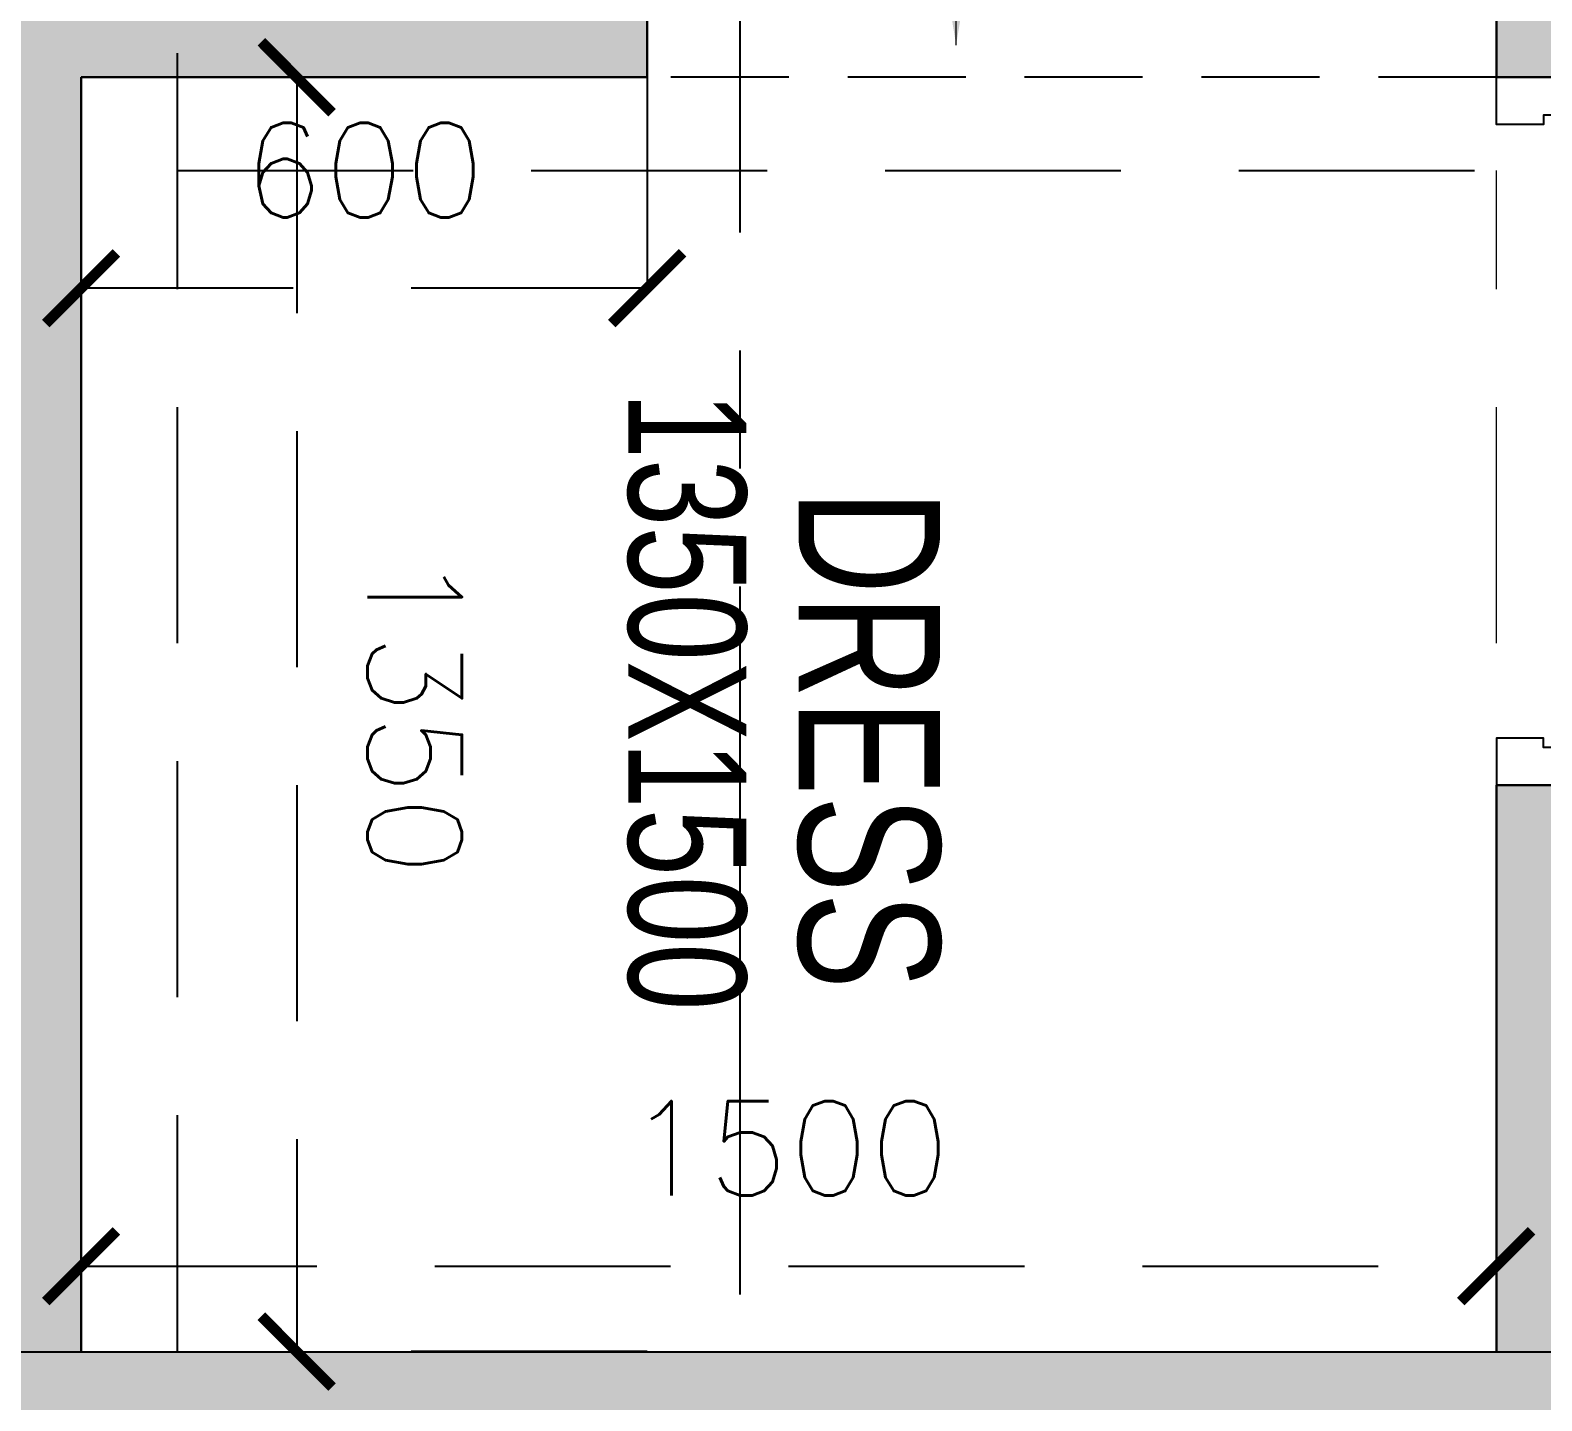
# Model space of a CAD drawing. Header units: millimetres. Extents: x -414464 to 1686, y -90036 to 108605.
# Drawn here: x -107994 to -106392, y -87187 to -85735 of the extents above; entities that cross this region are included whole.
import ezdxf

# ---------------------------------------------------------------- set-up
doc = ezdxf.new("R2010")
doc.units = ezdxf.units.MM
doc.header["$LTSCALE"] = 1000
doc.header["$MEASUREMENT"] = 0
for name, pattern in [('$1$AUDIT_D_120904163729-0', [0]), ('$36$HIDDEN', [0.375, 0.25, -0.125]), ('3BHK-A$1$AUDIT_D_120904163729-0', [0]), ('3BHK-A$1$HIDDEN', [0.375, 0.25, -0.125]), ('AUDIT_D_120904163729-0', [0]), ('T8(T9 IS SIMILAR) - DIMENSION & TEXTING$1$HIDDEN', [0.375, 0.25, -0.125]), ('T8(T9 IS SIMILAR)$1$$0$HIDDEN', [0.375, 0.25, -0.125]), ('T8(T9 IS SIMILAR)$1$HIDDEN', [0.375, 0.25, -0.125]), ('T8_REFUGE COLUMNS$1$CENTER2', [1.125, 0.75, -0.125, 0.125, -0.125])]:
    doc.linetypes.add(name, pattern=pattern)
doc.layers.get('0').update_dxf_attribs({"linetype": 'AUDIT_D_120904163729-0'})
for name, color, linetype in [('$0$A-HATCH -160', 251, '$1$AUDIT_D_120904163729-0'), ('$21$A-DIMENSIONS', 2, '$36$HIDDEN'), ('3BHK-A$1$A-DOOR-FULL', 2, 'Continuous'), ('3BHK-A$1$A-HATCH -160', 251, '3BHK-A$1$AUDIT_D_120904163729-0'), ('3BHK-A$1$CUT-OUT', 49, 'Continuous'), ('a-rcc', 3, 'Continuous'), ('T8(T9 IS SIMILAR) - DIMENSION & TEXTING$1$A-DIMENSIONS', 2, 'T8(T9 IS SIMILAR) - DIMENSION & TEXTING$1$HIDDEN'), ('T8(T9 IS SIMILAR)$1$$6$a-beam 2', 50, 'Continuous'), ('T8(T9 IS SIMILAR)$1$S-BEAM', 20, 'T8(T9 IS SIMILAR)$1$$0$HIDDEN'), ('T8_REFUGE COLUMNS$1$A-CENTERLINE', 193, 'T8_REFUGE COLUMNS$1$CENTER2'), ('T8_REFUGE COLUMNS$1$A-RCC COLS', 3, 'Continuous'), ('T8_TYPICAL COLUMNS$1$A-RCC COLS', 3, 'Continuous')]:
    doc.layers.add(name, color=color, linetype=linetype)
for name, color, linetype, lineweight in [('3BHK-A$1$A-WALL- 160', 6, 'Continuous', 30), ('T8(T9 IS SIMILAR) - DIMENSION & TEXTING$1$a-Text', 4, 'Continuous', 0), ('T8(T9 IS SIMILAR) - DIMENSION & TEXTING$1$a-TEXT -R SIZE', 4, 'Continuous', 0), ('T8(T9 IS SIMILAR) - DIMENSION & TEXTING$1$R0-18-10-2014-T1-1st Podium Floor Plan$0$Text', 2, 'Continuous', 0), ('T8(T9 IS SIMILAR)$1$D&W', 8, 'Continuous', 25), ('T8(T9 IS SIMILAR)$1$SCPL BEAM', 191, 'T8(T9 IS SIMILAR)$1$$0$HIDDEN', 13)]:
    doc.layers.add(name, color=color, linetype=linetype, lineweight=lineweight)
doc.layers.add('T8_REFUGE COLUMNS$1$COL-HATCH', color=7, linetype='Continuous', lineweight=25, true_color=0xa3a3a3)
doc.styles.add('T8(T9 IS SIMILAR) - DIMENSION & TEXTING$1$ARIAL ARROW', font='swisscl.ttf')
doc.styles.add('T8(T9 IS SIMILAR) - DIMENSION & TEXTING$1$Romans 1', font='romans.shx', dxfattribs={"height": 100})
doc.styles.add('T8(T9 IS SIMILAR) - DIMENSION & TEXTING$1$Tahoma', font='tahoma.ttf')
doc.dimstyles.new('T8(T9 IS SIMILAR) - DIMENSION & TEXTING$1$ALPINE S', dxfattribs={"dimscale": 0, "dimtxt": 100, "dimasz": 75, "dimexe": 0, "dimexo": 0, "dimgap": 75, "dimtad": 1, "dimdec": 0, "dimzin": 0, "dimdsep": 46, "dimtxsty": 'T8(T9 IS SIMILAR) - DIMENSION & TEXTING$1$Romans 1', "dimblk": 'T8(T9 IS SIMILAR) - DIMENSION & TEXTING$1$_ArchTick', "dimcen": 0.09, "dimclrd": 256, "dimclre": 256, "dimclrt": 7, "dimadec": 0, "dimazin": 0, "dimtfac": 1, "dimtdec": 0, "dimtofl": 0, "dimtmove": 1, "dimatfit": 0, "dimldrblk": 'T8(T9 IS SIMILAR) - DIMENSION & TEXTING$1$_Open90', "dimfxl": 1, "dimtolj": 1, "dimtzin": 0, "dimarcsym": 0})
doc.dimstyles.new('T8(T9 IS SIMILAR) - DIMENSION & TEXTING$1$SAMATA STD', dxfattribs={"dimtxt": 100, "dimasz": 50, "dimexe": 50, "dimexo": 50, "dimgap": 10, "dimtad": 0, "dimdec": 0, "dimrnd": 5, "dimzin": 0, "dimdsep": 46, "dimtxsty": 'T8(T9 IS SIMILAR) - DIMENSION & TEXTING$1$Tahoma', "dimblk": 'T8(T9 IS SIMILAR) - DIMENSION & TEXTING$1$_Origin2', "dimcen": -50, "dimdle": 50, "dimclrd": 7, "dimclre": 7, "dimclrt": 7, "dimadec": 0, "dimazin": 0, "dimtfac": 1, "dimtdec": 0, "dimtmove": 1, "dimatfit": 3, "dimfxl": 150, "dimtfill": 1, "dimtolj": 1, "dimtzin": 0, "dimlwd": -1, "dimlwe": -1, "dimarcsym": 0})

# ---------------------------------------------------------------- blocks, each defined once
blk = doc.blocks.new('T8_REFUGE COLUMNS')
at = {"layer": 'T8_REFUGE COLUMNS$1$COL-HATCH', "linetype": 'ByBlock'}
h = blk.add_hatch(color=256, dxfattribs=at)
h.dxf.hatch_style = 1
h.paths.add_polyline_path([(1227712.1, -5718799.9), (1227362.1, -5718799.9), (1227362.1, -5709299.9), (1227712.1, -5709299.9)])
at = {"layer": 'T8_REFUGE COLUMNS$1$A-CENTERLINE'}
blk.add_line((1229551.2, -5714049.9), (1182156.9, -5714049.9), dxfattribs=at)
at = {"layer": 'T8_REFUGE COLUMNS$1$A-RCC COLS', "linetype": 'ByBlock'}
blk.add_lwpolyline([(1227712.1, -5718799.9), (1227362.1, -5718799.9), (1227362.1, -5709299.9), (1227712.1, -5709299.9)], close=True, dxfattribs=at)
blk = doc.blocks.new('T8_TYPICAL COLUMNS')
at = {"layer": 'T8_TYPICAL COLUMNS$1$A-RCC COLS', "linetype": 'ByBlock'}
blk.add_blockref('T8_REFUGE COLUMNS', (0, 0), dxfattribs=at)
blk = doc.blocks.new('*U2752')
for points in [[(-710, 0), (-670, 0), (-670, 30), (-660, 30), (-660, 80), (-710, 80)], [(40, 0), (0, 0), (0, 30), (-10, 30), (-10, 80), (40, 80)], [(0, 0), (0, -670), (-30, -670), (-30, 0)]]:
    blk.add_lwpolyline(points, close=True)
at = {"color": 0, "linetype": 'ByBlock', "ltscale": 0.25}
blk.add_arc((1, 0.4), 671, 180.0347, 267.627, dxfattribs=at)
blk = doc.blocks.new('3BHK-A')
at = {"layer": '3BHK-A$1$A-HATCH -160', "linetype": 'ByBlock'}
h = blk.add_hatch(dxfattribs=at)
h.set_pattern_fill('ZIGZAG', color=256, scale=250)
h.set_pattern_definition([(9e-15, (1e-08, 0), (31.25, 31.25), [31.25, -31.25]), (90, (31.25, 0), (-31.25, 31.25), [31.25, -31.25])])
h.paths.add_polyline_path([(1185182.8, -5714749.5), (1186532.7, -5714749.5), (1186532.7, -5714149.5), (1186632.7, -5714149.5), (1186632.7, -5714749.5), (1188712.7, -5714749.5), (1188712.7, -5714049.5), (1189032.5, -5714049.5), (1189032.5, -5714149.5), (1188812.7, -5714149.5), (1188812.7, -5715449.5), (1189032.5, -5715449.5), (1189032.5, -5715549.5), (1188712.7, -5715549.5), (1188712.7, -5714849.5), (1186632.7, -5714849.5), (1186632.7, -5715664.5), (1186532.7, -5715664.5), (1186532.7, -5714849.5), (1185182.8, -5714849.5)])
h.paths.add_polyline_path([(1185182.8, -5713249.5), (1185782.7, -5713249.5), (1185782.7, -5713149.5), (1185182.8, -5713149.5)])
h.paths.add_polyline_path([(1186532.7, -5710699.5), (1186632.7, -5710699.5), (1186632.7, -5713249.5), (1186532.7, -5713249.5)])
h.paths.add_polyline_path([(1186532.7, -5717399.5), (1186632.7, -5717399.5), (1186632.7, -5716414.5), (1186532.7, -5716414.5)])
h.paths.add_polyline_path([(1194902.2, -5715375), (1194082.3, -5715375), (1194082.3, -5715475), (1194902.2, -5715475)])
h.paths.add_polyline_path([(1195782.2, -5715375), (1196682.2, -5715375), (1196682.2, -5715475), (1195782.2, -5715475)])
h.paths.add_polyline_path([(1194132.5, -5714149.9), (1196532.4, -5714149.9), (1196532.4, -5714049.9), (1194132.5, -5714049.9)])
h.paths.add_polyline_path([(1197432.4, -5711800.2), (1197532.4, -5711800.2), (1197532.4, -5714149.9), (1197432.4, -5714149.9)])
h.paths.add_polyline_path([(1198282.4, -5714149.9), (1198958.7, -5714149.9), (1198958.7, -5714049.9), (1198282.4, -5714049.9)])
h.paths.add_polyline_path([(1196871.9, -5720208.6), (1196082.2, -5720209.7), (1196082.3, -5720109.7), (1196082.2, -5720109.7), (1196182.2, -5720109.7), (1196871.9, -5720108.6)])
h.paths.add_polyline_path([(1193397.2, -5709939.9), (1193882.3, -5709939.6), (1193882.3, -5710040.1), (1193397.3, -5710040.1)])
h.paths.add_polyline_path([(1186632.7, -5708554.7), (1187192.3, -5708554.8), (1187192.3, -5708654.7), (1186632.7, -5708654.7)])
h.paths.add_polyline_path([(1194182.3, -5715724), (1194082.3, -5715724), (1194082.3, -5715474), (1194182.3, -5715474)])
at = {"layer": '3BHK-A$1$A-WALL- 160', "linetype": 'ByBlock'}
for p, q in [((1186532.7, -5713248.5, 0), (1186532.7, -5710698.5, 0)), ((1185782.7, -5713248.5, 0), (1185782.7, -5713148.5, 0)), ((1185782.7, -5713248.5, 0), (1185182.8, -5713248.5, 0)), ((1186632.7, -5713248.5, 0), (1186532.7, -5713248.5, 0)), ((1186632.7, -5714148.5, 0), (1186532.7, -5714148.5, 0)), ((1186532.7, -5714148.5, 0), (1186532.7, -5714748.5, 0)), ((1186532.7, -5714748.5, 0), (1185182.8, -5714748.5, 0))]:
    blk.add_line(p, q, dxfattribs=at)
at = {"layer": '3BHK-A$1$CUT-OUT', "linetype": '3BHK-A$1$HIDDEN', "ltscale": 0.5, "elevation": 0}
blk.add_lwpolyline([(1186532.7, -5714148.5), (1186632.7, -5714148.5), (1186632.7, -5713248.5), (1186532.7, -5713248.5)], close=True, dxfattribs=at)
at = {"layer": '3BHK-A$1$A-DOOR-FULL', "linetype": '3BHK-A$1$HIDDEN', "xscale": -1, "rotation": 180}
blk.add_blockref('*U2752', (1186492.7, -5713168.5, 0), dxfattribs=at)
blk = doc.blocks.new('T8(T9 IS SIMILAR) - DIMENSION & TEXTING$1$_ArchTick')
at = {"color": 0, "linetype": 'ByBlock', "const_width": 0.15}
blk.add_lwpolyline([(-0.5, -0.5), (0.5, 0.5)], dxfattribs=at)
blk = doc.blocks.new('*D1440')
at = {"layer": 'T8(T9 IS SIMILAR) - DIMENSION & TEXTING$1$A-DIMENSIONS', "linetype": 'T8(T9 IS SIMILAR) - DIMENSION & TEXTING$1$HIDDEN', "lineweight": -2, "transparency": 16777216}
for p, q in [((1226011.9, -5714148.7), (1226235.3, -5714148.7)), ((1226011.9, -5714748.7), (1226235.3, -5714748.7))]:
    blk.add_line(p, q, dxfattribs=at)
at = {"layer": 'T8(T9 IS SIMILAR) - DIMENSION & TEXTING$1$A-DIMENSIONS', "lineweight": -2, "transparency": 16777216}
blk.add_line((1226235.3, -5714148.7), (1226235.3, -5714748.7), dxfattribs=at)
at = {"layer": 'T8(T9 IS SIMILAR) - DIMENSION & TEXTING$1$A-DIMENSIONS', "linetype": 'ByBlock', "lineweight": -2, "transparency": 16777216, "xscale": 75, "yscale": 75, "zscale": 75}
for p, rotation in [((1226235.3, -5714148.7), 90), ((1226235.3, -5714748.7), 270)]:
    blk.add_blockref('T8(T9 IS SIMILAR) - DIMENSION & TEXTING$1$_ArchTick', p, dxfattribs=dict(at, rotation=rotation))
at = {"layer": 'T8(T9 IS SIMILAR) - DIMENSION & TEXTING$1$A-DIMENSIONS', "color": 7, "linetype": 'ByBlock', "transparency": 16777216, "insert": (1226110.3, -5714448.7), "char_height": 100, "attachment_point": 5, "rotation": 90, "style": 'T8(T9 IS SIMILAR) - DIMENSION & TEXTING$1$Romans 1'}
blk.add_mtext('\\A1;600', dxfattribs=at)
blk = doc.blocks.new('T8(T9 IS SIMILAR) - DIMENSION & TEXTING$1$_Open90')
at = {"color": 0, "linetype": 'ByBlock', "lineweight": -2}
for p, q in [((-0.5, 0.5), (0, 0)), ((0, 0), (-1, 0)), ((0, 0), (-0.5, -0.5))]:
    blk.add_line(p, q, dxfattribs=at)
blk = doc.blocks.new('*D1441')
at = {"layer": 'T8(T9 IS SIMILAR) - DIMENSION & TEXTING$1$A-DIMENSIONS', "linetype": 'T8(T9 IS SIMILAR) - DIMENSION & TEXTING$1$HIDDEN', "lineweight": -2, "transparency": 16777216}
for p, q in [((1226011.9, -5714148.7), (1226011.9, -5714520)), ((1227361.9, -5714148.7), (1227361.9, -5714520))]:
    blk.add_line(p, q, dxfattribs=at)
at = {"layer": 'T8(T9 IS SIMILAR) - DIMENSION & TEXTING$1$A-DIMENSIONS', "lineweight": -2, "transparency": 16777216}
blk.add_line((1226011.9, -5714520), (1227361.9, -5714520), dxfattribs=at)
at = {"layer": 'T8(T9 IS SIMILAR) - DIMENSION & TEXTING$1$A-DIMENSIONS', "linetype": 'ByBlock', "lineweight": -2, "transparency": 16777216, "xscale": 75, "yscale": 75, "zscale": 75, "rotation": 180}
blk.add_blockref('T8(T9 IS SIMILAR) - DIMENSION & TEXTING$1$_ArchTick', (1226011.9, -5714520), dxfattribs=at)
at = {"layer": 'T8(T9 IS SIMILAR) - DIMENSION & TEXTING$1$A-DIMENSIONS', "linetype": 'ByBlock', "lineweight": -2, "transparency": 16777216, "xscale": 75, "yscale": 75, "zscale": 75}
blk.add_blockref('T8(T9 IS SIMILAR) - DIMENSION & TEXTING$1$_ArchTick', (1227361.9, -5714520), dxfattribs=at)
at = {"layer": 'T8(T9 IS SIMILAR) - DIMENSION & TEXTING$1$A-DIMENSIONS', "color": 7, "linetype": 'ByBlock', "transparency": 16777216, "insert": (1226686.9, -5714395), "char_height": 100, "attachment_point": 5, "style": 'T8(T9 IS SIMILAR) - DIMENSION & TEXTING$1$Romans 1'}
blk.add_mtext('\\A1;1350', dxfattribs=at)
blk = doc.blocks.new('*D1442')
at = {"layer": 'T8(T9 IS SIMILAR) - DIMENSION & TEXTING$1$A-DIMENSIONS', "linetype": 'T8(T9 IS SIMILAR) - DIMENSION & TEXTING$1$HIDDEN', "lineweight": -2, "transparency": 16777216}
for p, q in [((1227061.8, -5713248.7), (1227271.4, -5713248.7)), ((1227016, -5714748.7), (1227271.4, -5714748.7))]:
    blk.add_line(p, q, dxfattribs=at)
at = {"layer": 'T8(T9 IS SIMILAR) - DIMENSION & TEXTING$1$A-DIMENSIONS', "lineweight": -2, "transparency": 16777216}
blk.add_line((1227271.4, -5714748.7), (1227271.4, -5713248.7), dxfattribs=at)
at = {"layer": 'T8(T9 IS SIMILAR) - DIMENSION & TEXTING$1$A-DIMENSIONS', "linetype": 'ByBlock', "lineweight": -2, "transparency": 16777216, "xscale": 75, "yscale": 75, "zscale": 75}
for p, rotation in [((1227271.4, -5713248.7), 90), ((1227271.4, -5714748.7), 270)]:
    blk.add_blockref('T8(T9 IS SIMILAR) - DIMENSION & TEXTING$1$_ArchTick', p, dxfattribs=dict(at, rotation=rotation))
at = {"layer": 'T8(T9 IS SIMILAR) - DIMENSION & TEXTING$1$A-DIMENSIONS', "color": 7, "linetype": 'ByBlock', "transparency": 16777216, "insert": (1227146.4, -5713998.7), "char_height": 100, "attachment_point": 5, "rotation": 90, "style": 'T8(T9 IS SIMILAR) - DIMENSION & TEXTING$1$Romans 1'}
blk.add_mtext('\\A1;1500', dxfattribs=at)
blk = doc.blocks.new('T8(T9 IS SIMILAR) - DIMENSION & TEXTING$1$_Origin2')
at = {"color": 0, "linetype": 'ByBlock', "lineweight": -2}
blk.add_line((-0.5, 0), (-1, 0), dxfattribs=at)
for radius in [0.5, 0.25]:
    blk.add_circle((0, 0), radius, dxfattribs=at)
blk = doc.blocks.new('T8(T9 IS SIMILAR) - DIMENSION & TEXTING')
at = {"layer": 'T8(T9 IS SIMILAR) - DIMENSION & TEXTING$1$a-Text', "style": 'T8(T9 IS SIMILAR) - DIMENSION & TEXTING$1$ARIAL ARROW'}
blk.add_text('DRESS', height=150, dxfattribs=at).set_placement((1226448.5, -5713988.1, 0.5))
at = {"layer": 'T8(T9 IS SIMILAR) - DIMENSION & TEXTING$1$a-TEXT -R SIZE', "color": 2, "style": 'T8(T9 IS SIMILAR) - DIMENSION & TEXTING$1$ARIAL ARROW'}
blk.add_text('1350X1500', height=125, dxfattribs=at).set_placement((1226345, -5714168.6, 0.5))
at = {"layer": 'T8(T9 IS SIMILAR) - DIMENSION & TEXTING$1$A-DIMENSIONS', "linetype": 'ByBlock'}
for base, p1, p2, picture, middle in [((1227271.4, -5713248.7, 0.5), (1227016, -5714748.7, 0.5), (1227061.8, -5713248.7, 0.5), '*D1442', (1227146.4, -5713998.7, 0.5)), ((1226235.3, -5714748.7, 0.5), (1226011.9, -5714148.7, 0.5), (1226011.9, -5714748.7, 0.5), '*D1440', (1226110.3, -5714448.7, 0.5))]:
    dim = blk.add_linear_dim(base=base, p1=p1, p2=p2, angle=90, dimstyle='T8(T9 IS SIMILAR) - DIMENSION & TEXTING$1$ALPINE S', override={"dimscale": 1, "dimfxl": 5, "dimarcsym": 1}, dxfattribs=at)
    dim.commit()
    dim.dimension.update_dxf_attribs({"geometry": picture, "text_midpoint": middle})
dim = blk.add_linear_dim(base=(1227361.9, -5714520, 0.5), p1=(1226011.9, -5714148.7, 0.5), p2=(1227361.9, -5714148.7, 0.9), dimstyle='T8(T9 IS SIMILAR) - DIMENSION & TEXTING$1$ALPINE S', override={"dimscale": 1, "dimfxl": 5, "dimarcsym": 1}, dxfattribs=at)
dim.commit()
dim.dimension.update_dxf_attribs({"geometry": '*D1441', "text_midpoint": (1226686.9, -5714395, 0.5)})
at = {"layer": 'T8(T9 IS SIMILAR) - DIMENSION & TEXTING$1$R0-18-10-2014-T1-1st Podium Floor Plan$0$Text'}
blk.add_leader([(1225977.7, -5713821.1, 0.7), (1225727.6, -5713821, 0.7), (1225698.8, -5713821.1, 0.7)], dimstyle='T8(T9 IS SIMILAR) - DIMENSION & TEXTING$1$SAMATA STD', override={"dimasz": 100, "dimclrd": 2, "dimfxlon": 1, "dimarcsym": 1}, dxfattribs=at)
blk = doc.blocks.new('T8(T9 IS SIMILAR)')
at = {"layer": 'T8(T9 IS SIMILAR)$1$D&W', "linetype": 'ByBlock'}
blk.add_blockref('T8_TYPICAL COLUMNS', (0, 0), dxfattribs=at)
at = {"layer": 'T8(T9 IS SIMILAR)$1$D&W', "linetype": 'ByBlock', "xscale": -1}
blk.add_blockref('3BHK-A', (2412544.6, 0, 0.5), dxfattribs=at)
at = {"layer": 'T8(T9 IS SIMILAR)$1$$6$a-beam 2', "linetype": 'ByBlock'}
blk.add_blockref('T8(T9 IS SIMILAR) - DIMENSION & TEXTING', (0, 0), dxfattribs=at)
at = {"layer": 'T8(T9 IS SIMILAR)$1$S-BEAM'}
for p, q in [((1226110.6, -5714646.5, -0.5), (1226110.6, -5710113.7, -0.6)), ((1227361.3, -5714646.5, -0.5), (1222611.4, -5714646.5, -0.5))]:
    blk.add_line(p, q, dxfattribs=at)
at = {"layer": 'T8(T9 IS SIMILAR)$1$SCPL BEAM', "linetype": 'T8(T9 IS SIMILAR)$1$HIDDEN'}
blk.add_line((1227361.2, -5713248.3, -0.4), (1226110.6, -5713248.3, -0.4), dxfattribs=at)
blk = doc.blocks.new('A$C48506478')
at = {"layer": '$21$A-DIMENSIONS', "linetype": 'ByBlock'}
blk.add_blockref('T8(T9 IS SIMILAR)', (-1195542.6, 5727884.6), dxfattribs=at)
at = {"layer": '$0$A-HATCH -160', "linetype": 'ByBlock'}
blk.add_blockref('T8(T9 IS SIMILAR) - DIMENSION & TEXTING', (-1195542.6, 5727884.6), dxfattribs=at)

msp = doc.modelspace()

# ---------------------------------------------------------------- block references
at = {"layer": 'a-rcc', "linetype": 'ByBlock', "rotation": 270}
msp.add_blockref('A$C48506478', (-121076, -55315.3, 0), dxfattribs=at)

doc.saveas('drawing.dxf')
